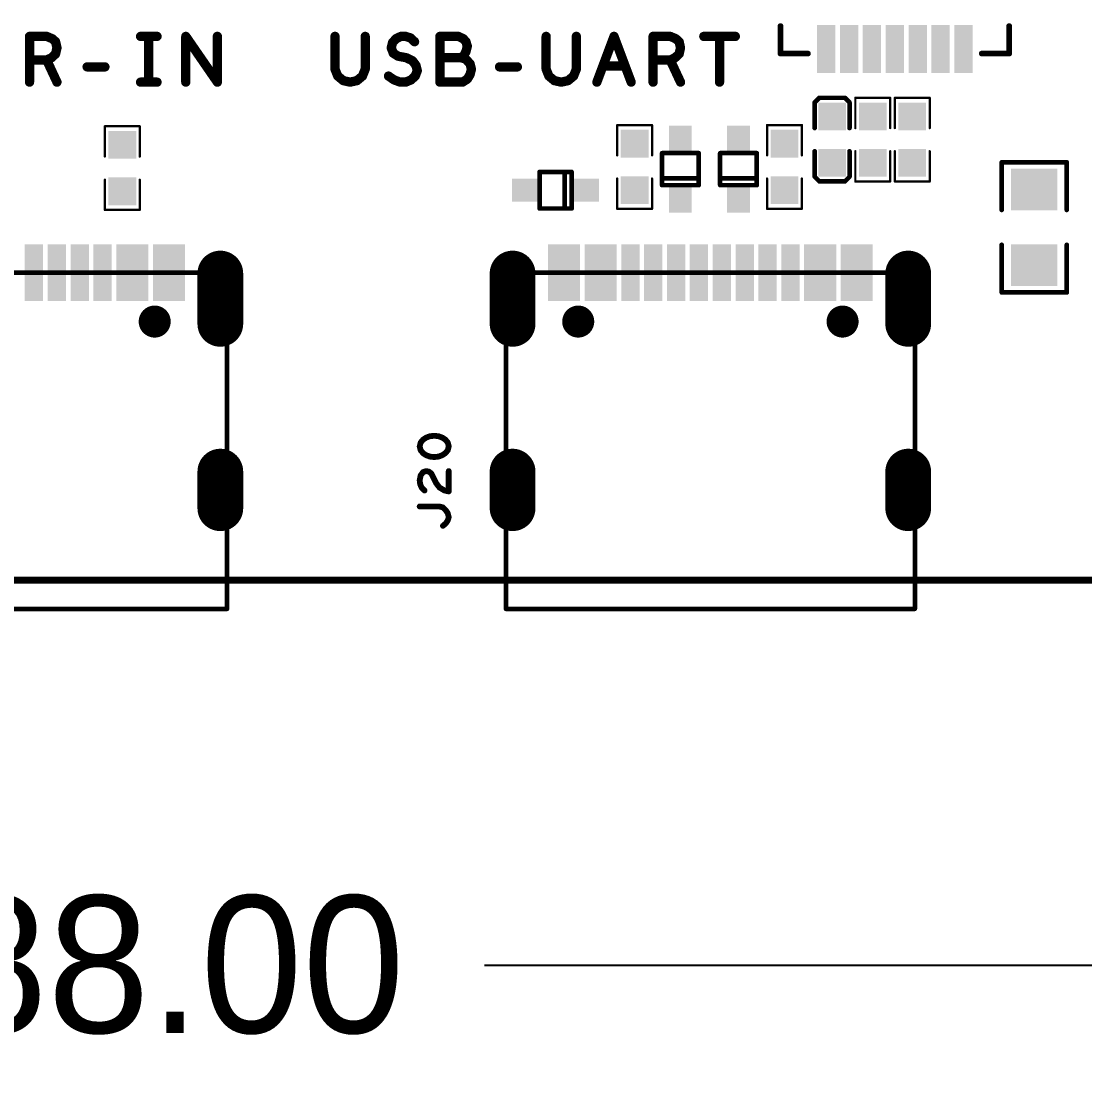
# Model space of a CAD drawing. Extents: x -13 to 102, y 0 to 99.
# Drawn here: x 41.43 to 64.68, y -0.33 to 22.72 of the extents above; entities that cross this region are included whole.
import ezdxf

# ---------------------------------------------------------------- set-up
doc = ezdxf.new("R2010")
doc.units = 0
doc.layers.get('0').update_dxf_attribs({"linetype": 'CONTINUOUS'})
doc.layers.get('DEFPOINTS').update_dxf_attribs({"linetype": 'CONTINUOUS'})
doc.layers.add('SILK_TOP_ART', color=251, linetype='CONTINUOUS')
doc.layers.add('SOLDER_TOP_ART', color=18, linetype='CONTINUOUS')
doc.layers.get('0').off()
doc.dimstyles.get("Standard").update_dxf_attribs({"dimtxt": 3, "dimasz": 3, "dimexe": 0.18, "dimexo": 0, "dimgap": 1.5, "dimtad": 0, "dimtih": 1, "dimtoh": 1, "dimzin": 0, "dimcen": 0.09, "dimazin": 3, "dimtfac": 1, "dimtofl": 0, "dimtmove": 0, "dimatfit": 3})

# ---------------------------------------------------------------- blocks, each defined once
blk = doc.blocks.new('ROUND_304')
at = {"const_width": 0.1016}
blk.add_lwpolyline([(-0.0508, 0, 1), (0.0508, 0, 1)], format="xyb", close=True, dxfattribs=at)
blk = doc.blocks.new('ROUND_326')
at = {"const_width": 0.0625}
blk.add_lwpolyline([(-0.03125, 0, 1), (0.03125, 0, 1)], format="xyb", close=True, dxfattribs=at)
blk = doc.blocks.new('ROUND_214')
at = {"const_width": 0.0508}
blk.add_lwpolyline([(-0.0254, 0, 1), (0.0254, 0, 1)], format="xyb", close=True, dxfattribs=at)
blk = doc.blocks.new('ROUND_159')
at = {"const_width": 0.0635}
blk.add_lwpolyline([(-0.03175, 0, 1), (0.03175, 0, 1)], format="xyb", close=True, dxfattribs=at)
blk = doc.blocks.new('ROUND_320')
at = {"const_width": 0.0254}
blk.add_lwpolyline([(-0.0127, 0, 1), (0.0127, 0, 1)], format="xyb", close=True, dxfattribs=at)
blk = doc.blocks.new('OBLONG_334')
at = {"const_width": 1}
blk.add_lwpolyline([(0, 0.55), (0, -0.55)], dxfattribs=at)
at = {"const_width": 0.5}
for points in [[(-0.25, 0.55, 1), (0.25, 0.55, 1)], [(-0.25, -0.55, 1), (0.25, -0.55, 1)]]:
    blk.add_lwpolyline(points, format="xyb", close=True, dxfattribs=at)
blk = doc.blocks.new('OBLONG_335')
at = {"const_width": 1}
blk.add_lwpolyline([(0, 0.4), (0, -0.4)], dxfattribs=at)
at = {"const_width": 0.5}
for points in [[(-0.25, 0.4, 1), (0.25, 0.4, 1)], [(-0.25, -0.4, 1), (0.25, -0.4, 1)]]:
    blk.add_lwpolyline(points, format="xyb", close=True, dxfattribs=at)
blk = doc.blocks.new('RECTANGLE_374')
blk.add_solid([(0.29, 0.25), (0.29, -0.25), (-0.29, 0.25), (-0.29, -0.25)])
blk = doc.blocks.new('RECTANGLE_356')
blk.add_solid([(0.2, 0.62), (0.2, -0.62), (-0.2, 0.62), (-0.2, -0.62)])
blk = doc.blocks.new('SQUARE_333')
blk.add_solid([(0.304, 0.304), (0.304, -0.304), (-0.304, 0.304), (-0.304, -0.304)])
blk = doc.blocks.new('ROUND_330')
at = {"const_width": 0.35}
blk.add_lwpolyline([(-0.175, 0, 1), (0.175, 0, 1)], format="xyb", close=True, dxfattribs=at)
blk = doc.blocks.new('RECTANGLE_331')
blk.add_solid([(0.5072, 0.4564), (0.5072, -0.4564), (-0.5072, 0.4564), (-0.5072, -0.4564)])
blk = doc.blocks.new('RECTANGLE_375')
blk.add_solid([(0.25, 0.29), (0.25, -0.29), (-0.25, 0.29), (-0.25, -0.29)])
blk = doc.blocks.new('RECTANGLE_354')
blk.add_solid([(0.2, 0.525), (0.2, -0.525), (-0.2, 0.525), (-0.2, -0.525)])
blk = doc.blocks.new('*U174')
at = {"layer": 'SOLDER_TOP_ART', "color": 0, "linetype": 'CONTINUOUS'}
blk.add_text('88.00', height=3, dxfattribs=at).set_placement((39.771, 0.605))
blk = doc.blocks.new('*D168')
at = {"layer": 'DEFPOINTS', "color": 0, "linetype": 'CONTINUOUS'}
for p in [(1, 82.538), (89, 61.962), (89, 2.079)]:
    blk.add_point(p, dxfattribs=at)
at = {"layer": 'SOLDER_TOP_ART', "color": 0, "linetype": 'CONTINUOUS'}
for p, q in [((1, 82.538), (1, 1.899)), ((89, 61.962), (89, 1.899)), ((4, 2.079), (38.441, 2.079)), ((86, 2.079), (51.559, 2.079))]:
    blk.add_line(p, q, dxfattribs=at)
for points in [[(4, 2.579), (4, 1.579), (1, 2.079)], [(86, 2.579), (86, 1.579), (89, 2.079)]]:
    blk.add_solid(points, dxfattribs=at)
at = {"layer": 'SOLDER_TOP_ART', "linetype": 'CONTINUOUS'}
blk.add_blockref('*U174', (0, 0), dxfattribs=at)

msp = doc.modelspace()

# ---------------------------------------------------------------- linework, layer by layer
at = {"layer": 'SILK_TOP_ART'}
for points, const_width in [([(58.0282, 22.611), (58.0282, 22.011)], 0.125), ([(63.0282, 22.611), (63.0282, 22.011)], 0.125), ([(41.6089, 21.3868), (41.6089, 22.3868)], 0.2032), ([(41.6089, 22.3868), (41.9839, 22.3868)], 0.2032), ([(41.9839, 22.3868), (42.1039, 22.3368)], 0.2032), ([(42.1039, 22.3368), (42.1789, 22.2701)], 0.2032), ([(42.1789, 22.2701), (42.2089, 22.1368)], 0.2032), ([(44.0369, 22.3868), (44.3969, 22.3868)], 0.2032), ([(44.2169, 22.3868), (44.2169, 21.3868)], 0.2032), ([(45.0259, 21.3868), (45.0259, 22.3868)], 0.2032), ([(45.0259, 22.3868), (45.7159, 21.3868)], 0.2032), ([(45.7159, 21.3868), (45.7159, 22.3868)], 0.2032), ([(48.2883, 22.3868), (48.2883, 21.6701)], 0.2032), ([(48.9483, 21.6701), (48.9483, 22.3868)], 0.2032), ([(49.5173, 22.1368), (49.5473, 22.2535)], 0.2032), ([(49.5473, 22.2535), (49.6223, 22.3368)], 0.2032), ([(49.6223, 22.3368), (49.7273, 22.3868)], 0.2032), ([(49.7273, 22.3868), (49.8323, 22.3868)], 0.2032), ([(49.8323, 22.3868), (49.9373, 22.3535)], 0.2032), ([(49.9373, 22.3535), (50.0273, 22.2701)], 0.2032), ([(50.9863, 22.3868), (50.5813, 22.3868)], 0.2032), ([(50.5813, 22.3868), (50.5813, 21.3868)], 0.2032), ([(51.0913, 22.3368), (50.9863, 22.3868)], 0.2032), ([(51.1513, 22.2701), (51.0913, 22.3368)], 0.2032), ([(51.1813, 22.1701), (51.1513, 22.2701)], 0.2032), ([(52.9043, 22.3868), (52.9043, 21.6701)], 0.2032), ([(53.5643, 21.6701), (53.5643, 22.3868)], 0.2032), ([(54.0133, 21.3868), (54.3883, 22.3868)], 0.2032), ([(54.3883, 22.3868), (54.7633, 21.3868)], 0.2032), ([(55.2423, 21.3868), (55.2423, 22.3868)], 0.2032), ([(55.2423, 22.3868), (55.6173, 22.3868)], 0.2032), ([(55.6173, 22.3868), (55.7373, 22.3368)], 0.2032), ([(55.7373, 22.3368), (55.8123, 22.2701)], 0.2032), ([(55.8123, 22.2701), (55.8423, 22.1368)], 0.2032), ([(56.3513, 22.3868), (57.0413, 22.3868)], 0.2032), ([(56.6963, 22.3868), (56.6963, 21.3868)], 0.2032), ([(42.1789, 22.0035), (42.0889, 21.9201)], 0.2032), ([(42.2089, 22.1368), (42.1789, 22.0035)], 0.2032), ([(49.5623, 22.0201), (49.5173, 22.1368)], 0.2032), ([(49.6673, 21.9535), (49.5623, 22.0201)], 0.2032), ([(51.1063, 21.9701), (51.1513, 22.0534)], 0.2032), ([(51.1513, 22.0534), (51.1813, 22.1701)], 0.2032), ([(55.8123, 22.0035), (55.7223, 21.9201)], 0.2032), ([(55.8423, 22.1368), (55.8123, 22.0035)], 0.2032), ([(41.9839, 21.8701), (41.6089, 21.8701)], 0.2032), ([(42.0889, 21.9201), (41.9839, 21.8701)], 0.2032), ([(41.9839, 21.8701), (42.2089, 21.3868)], 0.2032), ([(49.8473, 21.9201), (49.6673, 21.9535)], 0.2032), ([(49.9823, 21.8535), (49.8473, 21.9201)], 0.2032), ([(50.0573, 21.7534), (49.9823, 21.8535)], 0.2032), ([(51.0463, 21.9201), (50.5813, 21.9201)], 0.2032), ([(51.0463, 21.9201), (51.1063, 21.9701)], 0.2032), ([(51.1513, 21.8868), (51.0463, 21.9201)], 0.2032), ([(51.2413, 21.7868), (51.1513, 21.8868)], 0.2032), ([(51.2713, 21.6701), (51.2413, 21.7868)], 0.2032), ([(55.6173, 21.8701), (55.2423, 21.8701)], 0.2032), ([(55.7223, 21.9201), (55.6173, 21.8701)], 0.2032), ([(55.6173, 21.8701), (55.8423, 21.3868)], 0.2032), ([(58.0282, 22.011), (58.6282, 22.011)], 0.125), ([(63.0282, 22.011), (62.4282, 22.011)], 0.125), ([(42.8679, 21.7201), (43.2579, 21.7201)], 0.2032), ([(48.2883, 21.6701), (48.3483, 21.5201)], 0.2032), ([(48.8883, 21.5201), (48.9483, 21.6701)], 0.2032), ([(50.0423, 21.5201), (50.0873, 21.6368)], 0.2032), ([(50.0873, 21.6368), (50.0573, 21.7534)], 0.2032), ([(51.1813, 21.4535), (51.2413, 21.5535)], 0.2032), ([(51.2413, 21.5535), (51.2713, 21.6701)], 0.2032), ([(51.8853, 21.7201), (52.2753, 21.7201)], 0.2032), ([(52.9043, 21.6701), (52.9643, 21.5201)], 0.2032), ([(53.5043, 21.5201), (53.5643, 21.6701)], 0.2032), ([(54.6283, 21.7368), (54.1483, 21.7368)], 0.2032), ([(44.0369, 21.3868), (44.3969, 21.3868)], 0.2032), ([(48.3483, 21.5201), (48.4683, 21.4201)], 0.2032), ([(48.4683, 21.4201), (48.6183, 21.3868)], 0.2032), ([(48.6183, 21.3868), (48.7683, 21.4201)], 0.2032), ([(48.7683, 21.4201), (48.8883, 21.5201)], 0.2032), ([(49.4573, 21.5201), (49.5773, 21.4368)], 0.2032), ([(49.5773, 21.4368), (49.7123, 21.3868)], 0.2032), ([(49.7123, 21.3868), (49.8323, 21.3868)], 0.2032), ([(49.8323, 21.3868), (49.9523, 21.4368)], 0.2032), ([(49.9523, 21.4368), (50.0423, 21.5201)], 0.2032), ([(50.5813, 21.3868), (51.0763, 21.3868)], 0.2032), ([(51.0763, 21.3868), (51.1813, 21.4535)], 0.2032), ([(52.9643, 21.5201), (53.0843, 21.4201)], 0.2032), ([(53.0843, 21.4201), (53.2343, 21.3868)], 0.2032), ([(53.2343, 21.3868), (53.3843, 21.4201)], 0.2032), ([(53.3843, 21.4201), (53.5043, 21.5201)], 0.2032), ([(58.8772, 21.0439), (58.7756, 20.9423)], 0.1016), ([(58.7756, 20.9423), (58.7756, 20.3835)], 0.1016), ([(59.436, 21.0439), (58.8772, 21.0439)], 0.1016), ([(59.5376, 20.9423), (59.436, 21.0439)], 0.1016), ([(59.5376, 20.3835), (59.5376, 20.9423)], 0.1016), ([(59.6646, 21.0439), (59.6646, 20.3835)], 0.0508), ([(60.4266, 21.0439), (59.6646, 21.0439)], 0.0508), ([(60.4266, 20.3835), (60.4266, 21.0439)], 0.0508), ([(60.5282, 21.0439), (61.2902, 21.0439)], 0.0508), ([(60.5282, 20.3835), (60.5282, 21.0439)], 0.0508), ([(61.2902, 21.0439), (61.2902, 20.3835)], 0.0508), ([(54.4576, 20.447), (54.4576, 19.7866)], 0.0508), ([(55.2196, 20.447), (54.4576, 20.447)], 0.0508), ([(55.2196, 19.7866), (55.2196, 20.447)], 0.0508), ([(57.7342, 20.447), (57.7342, 19.7866)], 0.0508), ([(58.4962, 20.447), (57.7342, 20.447)], 0.0508), ([(58.4962, 19.7866), (58.4962, 20.447)], 0.0508), ([(43.2562, 20.4216), (43.2562, 19.7612)], 0.0508), ([(44.0182, 20.4216), (43.2562, 20.4216)], 0.0508), ([(44.0182, 19.7612), (44.0182, 20.4216)], 0.0508), ([(55.4389, 19.1346), (55.4389, 19.8346)], 0.1016), ([(55.4389, 19.8346), (56.2389, 19.8346)], 0.1016), ([(56.2389, 19.8346), (56.2389, 19.1346)], 0.1016), ([(56.7089, 19.1346), (56.7089, 19.8346)], 0.1016), ([(56.7089, 19.8346), (57.5089, 19.8346)], 0.1016), ([(57.5089, 19.8346), (57.5089, 19.1346)], 0.1016), ([(58.7756, 19.32), (58.7756, 19.8755)], 0.1016), ([(59.5376, 19.8755), (59.5376, 19.3167)], 0.1016), ([(59.6646, 19.2151), (59.6646, 19.8755)], 0.0508), ([(60.4266, 19.8755), (60.4266, 19.2151)], 0.0508), ([(60.5282, 19.8755), (60.5282, 19.2151)], 0.0508), ([(61.2902, 19.2151), (61.2902, 19.8755)], 0.0508), ([(62.865, 18.5928), (62.865, 19.6342)], 0.1016), ([(62.865, 19.6342), (64.2874, 19.6342)], 0.1016), ([(64.2874, 19.6342), (64.2874, 18.5928)], 0.1016), ([(52.7614, 19.4246), (53.4614, 19.4246)], 0.1016), ([(52.7614, 18.6246), (52.7614, 19.4246)], 0.1016), ([(53.3114, 19.4246), (53.3114, 18.6246)], 0.1016), ([(53.4614, 19.4246), (53.4614, 18.6246)], 0.1016), ([(54.4576, 18.6182), (54.4576, 19.2786)], 0.0508), ([(55.2196, 19.2786), (55.2196, 18.6182)], 0.0508), ([(56.2389, 19.2846), (55.4389, 19.2846)], 0.1016), ([(57.5089, 19.2846), (56.7089, 19.2846)], 0.1016), ([(57.7342, 18.6182), (57.7342, 19.2786)], 0.0508), ([(58.4962, 19.2786), (58.4962, 18.6182)], 0.0508), ([(58.8805, 19.2151), (58.7756, 19.32)], 0.1016), ([(59.5376, 19.3167), (59.4363, 19.2151)], 0.1016), ([(43.2562, 18.5928), (43.2562, 19.2532)], 0.0508), ([(44.0182, 19.2532), (44.0182, 18.5928)], 0.0508), ([(56.2389, 19.1346), (55.4389, 19.1346)], 0.1016), ([(57.5089, 19.1346), (56.7089, 19.1346)], 0.1016), ([(59.4363, 19.2151), (58.8805, 19.2151)], 0.1016), ([(60.4266, 19.2151), (59.6646, 19.2151)], 0.0508), ([(60.5282, 19.2151), (61.2902, 19.2151)], 0.0508), ([(44.0182, 18.5928), (43.2562, 18.5928)], 0.0508), ([(53.4614, 18.6246), (52.7614, 18.6246)], 0.1016), ([(55.2196, 18.6182), (54.4576, 18.6182)], 0.0508), ([(58.4962, 18.6182), (57.7342, 18.6182)], 0.0508), ([(62.865, 17.8308), (62.865, 16.7894)], 0.1016), ([(64.2874, 16.7894), (64.2874, 17.8308)], 0.1016), ([(45.9257, 17.223), (36.9907, 17.223)], 0.1016), ([(45.9257, 9.873), (45.9257, 17.223)], 0.1016), ([(52.0257, 17.223), (52.0257, 9.873)], 0.1016), ([(60.9657, 17.223), (52.0307, 17.223)], 0.1016), ([(60.9657, 9.873), (60.9657, 17.223)], 0.1016), ([(62.865, 16.7894), (64.2874, 16.7894)], 0.1016), ([(50.4571, 13.6567), (50.3619, 13.6462)], 0.127), ([(50.5524, 13.6462), (50.4571, 13.6567)], 0.127), ([(50.1608, 13.5086), (50.1396, 13.4239)], 0.127), ([(50.1396, 13.4239), (50.1608, 13.3392)], 0.127), ([(50.2137, 13.5721), (50.1608, 13.5086)], 0.127), ([(50.2772, 13.6144), (50.2137, 13.5721)], 0.127), ([(50.3619, 13.6462), (50.2772, 13.6144)], 0.127), ([(50.637, 13.6144), (50.5524, 13.6462)], 0.127), ([(50.7005, 13.5721), (50.637, 13.6144)], 0.127), ([(50.7534, 13.5086), (50.7005, 13.5721)], 0.127), ([(50.7746, 13.4239), (50.7534, 13.5086)], 0.127), ([(50.7534, 13.3392), (50.7746, 13.4239)], 0.127), ([(50.1608, 13.3392), (50.2137, 13.2757)], 0.127), ([(50.2137, 13.2757), (50.2772, 13.2334)], 0.127), ([(50.2772, 13.2334), (50.3619, 13.2016)], 0.127), ([(50.3619, 13.2016), (50.4571, 13.1911)], 0.127), ([(50.4571, 13.1911), (50.5524, 13.2016)], 0.127), ([(50.5524, 13.2016), (50.637, 13.2334)], 0.127), ([(50.637, 13.2334), (50.7005, 13.2757)], 0.127), ([(50.7005, 13.2757), (50.7534, 13.3392)], 0.127), ([(50.1396, 12.6831), (50.1608, 12.7889)], 0.127), ([(50.1608, 12.7889), (50.2137, 12.863)], 0.127), ([(50.2137, 12.863), (50.2772, 12.8842)], 0.127), ([(50.2772, 12.8842), (50.3407, 12.8736)], 0.127), ([(50.3407, 12.8736), (50.3936, 12.8312)], 0.127), ([(50.3936, 12.8312), (50.4994, 12.6196)], 0.127), ([(50.7746, 12.4396), (50.7746, 12.8842)], 0.127), ([(50.1502, 12.5984), (50.1396, 12.6831)], 0.127), ([(50.1819, 12.5243), (50.1502, 12.5984)], 0.127), ([(50.2454, 12.4608), (50.1819, 12.5243)], 0.127), ([(50.4994, 12.6196), (50.5735, 12.5243)], 0.127), ([(50.5735, 12.5243), (50.6794, 12.4608)], 0.127), ([(50.6794, 12.4608), (50.7746, 12.4396)], 0.127), ([(50.5629, 12.1116), (50.1396, 12.1116)], 0.127), ([(50.6476, 12.0904), (50.5629, 12.1116)], 0.127), ([(50.7111, 12.0269), (50.6476, 12.0904)], 0.127), ([(50.7534, 11.9634), (50.7111, 12.0269)], 0.127), ([(50.7111, 11.7412), (50.7534, 11.8046)], 0.127), ([(50.7746, 11.8787), (50.7534, 11.9634)], 0.127), ([(50.7534, 11.8046), (50.7746, 11.8787)], 0.127), ([(50.6476, 11.6882), (50.7111, 11.7412)], 0.127), ([(3, 10.5), (87, 10.5)], 0.1524), ([(36.9857, 9.873), (45.9257, 9.873)], 0.1016), ([(52.0257, 9.873), (60.9657, 9.873)], 0.1016)]:
    msp.add_lwpolyline(points, dxfattribs=dict(at, const_width=const_width))
at = {"layer": 'SOLDER_TOP_ART', "const_width": 0.1524}
msp.add_lwpolyline([(3, 10.5), (87, 10.5)], dxfattribs=at)

# ---------------------------------------------------------------- block references
at = {"layer": 'SILK_TOP_ART'}
for name, p in [('ROUND_326', (58.0282, 22.611)), ('ROUND_326', (63.0282, 22.611)), ('ROUND_304', (41.6089, 22.3868)), ('ROUND_304', (41.9839, 22.3868)), ('ROUND_304', (42.1039, 22.3368)), ('ROUND_304', (42.1789, 22.2701)), ('ROUND_304', (44.0369, 22.3868)), ('ROUND_304', (44.2169, 22.3868)), ('ROUND_304', (44.3969, 22.3868)), ('ROUND_304', (45.0259, 22.3868)), ('ROUND_304', (45.7159, 22.3868)), ('ROUND_304', (48.2883, 22.3868)), ('ROUND_304', (48.9483, 22.3868)), ('ROUND_304', (49.5473, 22.2535)), ('ROUND_304', (49.6223, 22.3368)), ('ROUND_304', (49.7273, 22.3868)), ('ROUND_304', (49.8323, 22.3868)), ('ROUND_304', (49.9373, 22.3535)), ('ROUND_304', (50.0273, 22.2701)), ('ROUND_304', (50.5813, 22.3868)), ('ROUND_304', (50.9863, 22.3868)), ('ROUND_304', (51.0913, 22.3368)), ('ROUND_304', (51.1513, 22.2701)), ('ROUND_304', (52.9043, 22.3868)), ('ROUND_304', (53.5643, 22.3868)), ('ROUND_304', (54.3883, 22.3868)), ('ROUND_304', (55.2423, 22.3868)), ('ROUND_304', (55.6173, 22.3868)), ('ROUND_304', (55.7373, 22.3368)), ('ROUND_304', (55.8123, 22.2701)), ('ROUND_304', (56.3513, 22.3868)), ('ROUND_304', (56.6963, 22.3868)), ('ROUND_304', (57.0413, 22.3868)), ('ROUND_304', (42.1789, 22.0035)), ('ROUND_304', (42.2089, 22.1368)), ('ROUND_304', (49.5173, 22.1368)), ('ROUND_304', (49.5623, 22.0201)), ('ROUND_304', (51.1513, 22.0534)), ('ROUND_304', (51.1813, 22.1701)), ('ROUND_304', (55.8123, 22.0035)), ('ROUND_304', (55.8423, 22.1368)), ('ROUND_304', (41.6089, 21.8701)), ('ROUND_304', (41.9839, 21.8701)), ('ROUND_304', (41.9839, 21.8701)), ('ROUND_304', (42.0889, 21.9201)), ('ROUND_304', (49.6673, 21.9535)), ('ROUND_304', (49.8473, 21.9201)), ('ROUND_304', (49.9823, 21.8535)), ('ROUND_304', (50.5813, 21.9201)), ('ROUND_304', (51.0463, 21.9201)), ('ROUND_304', (51.0463, 21.9201)), ('ROUND_304', (51.1063, 21.9701)), ('ROUND_304', (51.1513, 21.8868)), ('ROUND_304', (51.2413, 21.7868)), ('ROUND_304', (55.2423, 21.8701)), ('ROUND_304', (55.6173, 21.8701)), ('ROUND_304', (55.6173, 21.8701)), ('ROUND_304', (55.7223, 21.9201)), ('ROUND_326', (58.0282, 22.011)), ('ROUND_326', (58.6282, 22.011)), ('ROUND_326', (62.4282, 22.011)), ('ROUND_326', (63.0282, 22.011)), ('ROUND_304', (42.8679, 21.7201)), ('ROUND_304', (43.2579, 21.7201)), ('ROUND_304', (48.2883, 21.6701)), ('ROUND_304', (48.9483, 21.6701)), ('ROUND_304', (50.0573, 21.7534)), ('ROUND_304', (50.0873, 21.6368)), ('ROUND_304', (51.2413, 21.5535)), ('ROUND_304', (51.2713, 21.6701)), ('ROUND_304', (51.8853, 21.7201)), ('ROUND_304', (52.2753, 21.7201)), ('ROUND_304', (52.9043, 21.6701)), ('ROUND_304', (53.5643, 21.6701)), ('ROUND_304', (54.1483, 21.7368)), ('ROUND_304', (54.6283, 21.7368)), ('ROUND_304', (41.6089, 21.3868)), ('ROUND_304', (42.2089, 21.3868)), ('ROUND_304', (44.0369, 21.3868)), ('ROUND_304', (44.2169, 21.3868)), ('ROUND_304', (44.3969, 21.3868)), ('ROUND_304', (45.0259, 21.3868)), ('ROUND_304', (45.7159, 21.3868)), ('ROUND_304', (48.3483, 21.5201)), ('ROUND_304', (48.4683, 21.4201)), ('ROUND_304', (48.6183, 21.3868)), ('ROUND_304', (48.7683, 21.4201)), ('ROUND_304', (48.8883, 21.5201)), ('ROUND_304', (49.4573, 21.5201)), ('ROUND_304', (49.5773, 21.4368)), ('ROUND_304', (49.7123, 21.3868)), ('ROUND_304', (49.8323, 21.3868)), ('ROUND_304', (49.9523, 21.4368)), ('ROUND_304', (50.0423, 21.5201)), ('ROUND_304', (50.5813, 21.3868)), ('ROUND_304', (51.0763, 21.3868)), ('ROUND_304', (51.1813, 21.4535)), ('ROUND_304', (52.9643, 21.5201)), ('ROUND_304', (53.0843, 21.4201)), ('ROUND_304', (53.2343, 21.3868)), ('ROUND_304', (53.3843, 21.4201)), ('ROUND_304', (53.5043, 21.5201)), ('ROUND_304', (54.0133, 21.3868)), ('ROUND_304', (54.7633, 21.3868)), ('ROUND_304', (55.2423, 21.3868)), ('ROUND_304', (55.8423, 21.3868)), ('ROUND_304', (56.6963, 21.3868)), ('ROUND_214', (58.7756, 20.9423)), ('ROUND_214', (58.7756, 20.9423)), ('ROUND_214', (58.8772, 21.0439)), ('ROUND_214', (58.8772, 21.0439)), ('ROUND_214', (59.436, 21.0439)), ('ROUND_214', (59.436, 21.0439)), ('ROUND_214', (59.5376, 20.9423)), ('ROUND_214', (59.5376, 20.9423)), ('ROUND_320', (59.6646, 21.0439)), ('ROUND_320', (59.6646, 21.0439)), ('ROUND_320', (60.4266, 21.0439)), ('ROUND_320', (60.4266, 21.0439)), ('ROUND_320', (60.5282, 21.0439)), ('ROUND_320', (60.5282, 21.0439)), ('ROUND_320', (61.2902, 21.0439)), ('ROUND_320', (61.2902, 21.0439)), ('ROUND_320', (54.4576, 20.447)), ('ROUND_320', (54.4576, 20.447)), ('ROUND_320', (55.2196, 20.447)), ('ROUND_320', (55.2196, 20.447)), ('ROUND_320', (57.7342, 20.447)), ('ROUND_320', (57.7342, 20.447)), ('ROUND_320', (58.4962, 20.447)), ('ROUND_320', (58.4962, 20.447)), ('ROUND_320', (43.2562, 20.4216)), ('ROUND_320', (43.2562, 20.4216)), ('ROUND_320', (44.0182, 20.4216)), ('ROUND_320', (44.0182, 20.4216)), ('ROUND_214', (58.7756, 20.3835)), ('ROUND_214', (59.5376, 20.3835)), ('ROUND_320', (59.6646, 20.3835)), ('ROUND_320', (60.4266, 20.3835)), ('ROUND_320', (60.5282, 20.3835)), ('ROUND_320', (61.2902, 20.3835)), ('ROUND_320', (43.2562, 19.7612)), ('ROUND_320', (44.0182, 19.7612)), ('ROUND_320', (54.4576, 19.7866)), ('ROUND_320', (55.2196, 19.7866)), ('ROUND_214', (55.4389, 19.8346)), ('ROUND_214', (55.4389, 19.8346)), ('ROUND_214', (56.2389, 19.8346)), ('ROUND_214', (56.2389, 19.8346)), ('ROUND_214', (56.7089, 19.8346)), ('ROUND_214', (56.7089, 19.8346)), ('ROUND_214', (57.5089, 19.8346)), ('ROUND_214', (57.5089, 19.8346)), ('ROUND_320', (57.7342, 19.7866)), ('ROUND_320', (58.4962, 19.7866)), ('ROUND_214', (58.7756, 19.8755)), ('ROUND_214', (59.5376, 19.8755)), ('ROUND_320', (59.6646, 19.8755)), ('ROUND_320', (60.4266, 19.8755)), ('ROUND_320', (60.5282, 19.8755)), ('ROUND_320', (61.2902, 19.8755)), ('ROUND_214', (62.865, 19.6342)), ('ROUND_214', (62.865, 19.6342)), ('ROUND_214', (64.2874, 19.6342)), ('ROUND_214', (64.2874, 19.6342)), ('ROUND_214', (52.7614, 19.4246)), ('ROUND_214', (52.7614, 19.4246)), ('ROUND_214', (53.3114, 19.4246)), ('ROUND_214', (53.4614, 19.4246)), ('ROUND_214', (53.4614, 19.4246)), ('ROUND_320', (54.4576, 19.2786)), ('ROUND_320', (55.2196, 19.2786)), ('ROUND_214', (55.4389, 19.2846)), ('ROUND_214', (56.2389, 19.2846)), ('ROUND_214', (56.7089, 19.2846)), ('ROUND_214', (57.5089, 19.2846)), ('ROUND_320', (57.7342, 19.2786)), ('ROUND_320', (58.4962, 19.2786)), ('ROUND_214', (58.7756, 19.32)), ('ROUND_214', (58.7756, 19.32)), ('ROUND_214', (59.5376, 19.3167)), ('ROUND_214', (59.5376, 19.3167)), ('ROUND_320', (43.2562, 19.2532)), ('ROUND_320', (44.0182, 19.2532)), ('ROUND_214', (55.4389, 19.1346)), ('ROUND_214', (55.4389, 19.1346)), ('ROUND_214', (56.2389, 19.1346)), ('ROUND_214', (56.2389, 19.1346)), ('ROUND_214', (56.7089, 19.1346)), ('ROUND_214', (56.7089, 19.1346)), ('ROUND_214', (57.5089, 19.1346)), ('ROUND_214', (57.5089, 19.1346)), ('ROUND_214', (58.8805, 19.2151)), ('ROUND_214', (58.8805, 19.2151)), ('ROUND_214', (59.4363, 19.2151)), ('ROUND_214', (59.4363, 19.2151)), ('ROUND_320', (59.6646, 19.2151)), ('ROUND_320', (59.6646, 19.2151)), ('ROUND_320', (60.4266, 19.2151)), ('ROUND_320', (60.4266, 19.2151)), ('ROUND_320', (60.5282, 19.2151)), ('ROUND_320', (60.5282, 19.2151)), ('ROUND_320', (61.2902, 19.2151)), ('ROUND_320', (61.2902, 19.2151)), ('ROUND_320', (43.2562, 18.5928)), ('ROUND_320', (43.2562, 18.5928)), ('ROUND_320', (44.0182, 18.5928)), ('ROUND_320', (44.0182, 18.5928)), ('ROUND_214', (52.7614, 18.6246)), ('ROUND_214', (52.7614, 18.6246)), ('ROUND_214', (53.3114, 18.6246)), ('ROUND_214', (53.4614, 18.6246)), ('ROUND_214', (53.4614, 18.6246)), ('ROUND_320', (54.4576, 18.6182)), ('ROUND_320', (54.4576, 18.6182)), ('ROUND_320', (55.2196, 18.6182)), ('ROUND_320', (55.2196, 18.6182)), ('ROUND_320', (57.7342, 18.6182)), ('ROUND_320', (57.7342, 18.6182)), ('ROUND_320', (58.4962, 18.6182)), ('ROUND_320', (58.4962, 18.6182)), ('ROUND_214', (62.865, 18.5928)), ('ROUND_214', (64.2874, 18.5928)), ('ROUND_214', (62.865, 17.8308)), ('ROUND_214', (64.2874, 17.8308)), ('ROUND_214', (45.9257, 17.223)), ('ROUND_214', (45.9257, 17.223)), ('ROUND_214', (52.0257, 17.223)), ('ROUND_214', (52.0307, 17.223)), ('ROUND_214', (60.9657, 17.223)), ('ROUND_214', (60.9657, 17.223)), ('ROUND_214', (62.865, 16.7894)), ('ROUND_214', (62.865, 16.7894)), ('ROUND_214', (64.2874, 16.7894)), ('ROUND_214', (64.2874, 16.7894)), ('ROUND_159', (50.4571, 13.6567)), ('ROUND_159', (50.1396, 13.4239)), ('ROUND_159', (50.1396, 13.4239)), ('ROUND_159', (50.1608, 13.5086)), ('ROUND_159', (50.2137, 13.5721)), ('ROUND_159', (50.2772, 13.6144)), ('ROUND_159', (50.3619, 13.6462)), ('ROUND_159', (50.5524, 13.6462)), ('ROUND_159', (50.637, 13.6144)), ('ROUND_159', (50.7005, 13.5721)), ('ROUND_159', (50.7534, 13.5086)), ('ROUND_159', (50.7746, 13.4239)), ('ROUND_159', (50.1608, 13.3392)), ('ROUND_159', (50.2137, 13.2757)), ('ROUND_159', (50.2772, 13.2334)), ('ROUND_159', (50.3619, 13.2016)), ('ROUND_159', (50.4571, 13.1911)), ('ROUND_159', (50.5524, 13.2016)), ('ROUND_159', (50.637, 13.2334)), ('ROUND_159', (50.7005, 13.2757)), ('ROUND_159', (50.7534, 13.3392)), ('ROUND_159', (50.1608, 12.7889)), ('ROUND_159', (50.2137, 12.863)), ('ROUND_159', (50.2772, 12.8842)), ('ROUND_159', (50.3407, 12.8736)), ('ROUND_159', (50.3936, 12.8312)), ('ROUND_159', (50.7746, 12.8842)), ('ROUND_159', (50.1396, 12.6831)), ('ROUND_159', (50.1502, 12.5984)), ('ROUND_159', (50.1819, 12.5243)), ('ROUND_159', (50.4994, 12.6196)), ('ROUND_159', (50.5735, 12.5243)), ('ROUND_159', (50.2454, 12.4608)), ('ROUND_159', (50.6794, 12.4608)), ('ROUND_159', (50.7746, 12.4396)), ('ROUND_159', (50.1396, 12.1116)), ('ROUND_159', (50.5629, 12.1116)), ('ROUND_159', (50.6476, 12.0904)), ('ROUND_159', (50.7111, 12.0269)), ('ROUND_159', (50.7534, 11.9634)), ('ROUND_159', (50.7534, 11.8046)), ('ROUND_159', (50.7746, 11.8787)), ('ROUND_159', (50.6476, 11.6882)), ('ROUND_159', (50.7111, 11.7412)), ('ROUND_214', (45.9257, 9.873)), ('ROUND_214', (45.9257, 9.873)), ('ROUND_214', (52.0257, 9.873)), ('ROUND_214', (52.0257, 9.873)), ('ROUND_214', (60.9657, 9.873)), ('ROUND_214', (60.9657, 9.873))]:
    msp.add_blockref(name, p, dxfattribs=at)
at = {"layer": 'SOLDER_TOP_ART'}
for name, p in [('RECTANGLE_354', (59.0282, 22.111)), ('RECTANGLE_354', (59.5282, 22.111)), ('RECTANGLE_354', (60.0282, 22.111)), ('RECTANGLE_354', (60.5282, 22.111)), ('RECTANGLE_354', (61.0282, 22.111)), ('RECTANGLE_354', (61.5282, 22.111)), ('RECTANGLE_354', (62.0282, 22.111)), ('SQUARE_333', (59.1566, 20.6375)), ('SQUARE_333', (60.0456, 20.6375)), ('SQUARE_333', (60.9092, 20.6375)), ('SQUARE_333', (43.6372, 20.0152)), ('SQUARE_333', (54.8386, 20.0406)), ('RECTANGLE_375', (55.8389, 20.1446)), ('RECTANGLE_375', (57.1089, 20.1446)), ('SQUARE_333', (58.1152, 20.0406)), ('SQUARE_333', (59.1566, 19.6215)), ('SQUARE_333', (60.0456, 19.6215)), ('SQUARE_333', (60.9092, 19.6215)), ('SQUARE_333', (43.6372, 18.9992)), ('SQUARE_333', (54.8386, 19.0246)), ('SQUARE_333', (58.1152, 19.0246)), ('RECTANGLE_331', (63.5762, 19.0373)), ('RECTANGLE_374', (52.4514, 19.0246)), ('RECTANGLE_374', (53.7714, 19.0246)), ('RECTANGLE_375', (55.8389, 18.8246)), ('RECTANGLE_375', (57.1089, 18.8246)), ('RECTANGLE_356', (41.7057, 17.223)), ('RECTANGLE_356', (42.2057, 17.223)), ('RECTANGLE_356', (42.7057, 17.223)), ('RECTANGLE_356', (43.2057, 17.223)), ('RECTANGLE_356', (43.7057, 17.223)), ('RECTANGLE_356', (44.0057, 17.223)), ('RECTANGLE_356', (44.5057, 17.223)), ('RECTANGLE_356', (44.8057, 17.223)), ('OBLONG_334', (45.7807, 16.653)), ('OBLONG_334', (52.1707, 16.653)), ('RECTANGLE_356', (53.1457, 17.223)), ('RECTANGLE_356', (53.4457, 17.223)), ('RECTANGLE_356', (53.9457, 17.223)), ('RECTANGLE_356', (54.2457, 17.223)), ('RECTANGLE_356', (54.7457, 17.223)), ('RECTANGLE_356', (55.2457, 17.223)), ('RECTANGLE_356', (55.7457, 17.223)), ('RECTANGLE_356', (56.2457, 17.223)), ('RECTANGLE_356', (56.7457, 17.223)), ('RECTANGLE_356', (57.2457, 17.223)), ('RECTANGLE_356', (57.7457, 17.223)), ('RECTANGLE_356', (58.2457, 17.223)), ('RECTANGLE_356', (58.7457, 17.223)), ('RECTANGLE_356', (59.0457, 17.223)), ('RECTANGLE_356', (59.5457, 17.223)), ('RECTANGLE_356', (59.8457, 17.223)), ('OBLONG_334', (60.8207, 16.653)), ('RECTANGLE_331', (63.5762, 17.3863)), ('ROUND_330', (44.3457, 16.153)), ('ROUND_330', (53.6057, 16.153)), ('ROUND_330', (59.3857, 16.153)), ('OBLONG_335', (45.7807, 12.473)), ('OBLONG_335', (52.1707, 12.473)), ('OBLONG_335', (60.8207, 12.473))]:
    msp.add_blockref(name, p, dxfattribs=at)

# ---------------------------------------------------------------- dimensions: what is measured, and where the dimension line sits
at = {"layer": 'SOLDER_TOP_ART', "linetype": 'CONTINUOUS'}
dim = msp.add_linear_dim(base=(89, 2.079174), p1=(1, 82.5381), p2=(89, 61.9619), dimstyle='Standard', dxfattribs=at)
dim.commit()
dim.dimension.update_dxf_attribs({"geometry": '*D168', "text_midpoint": (45, 2.079174)})

doc.saveas('drawing.dxf')
